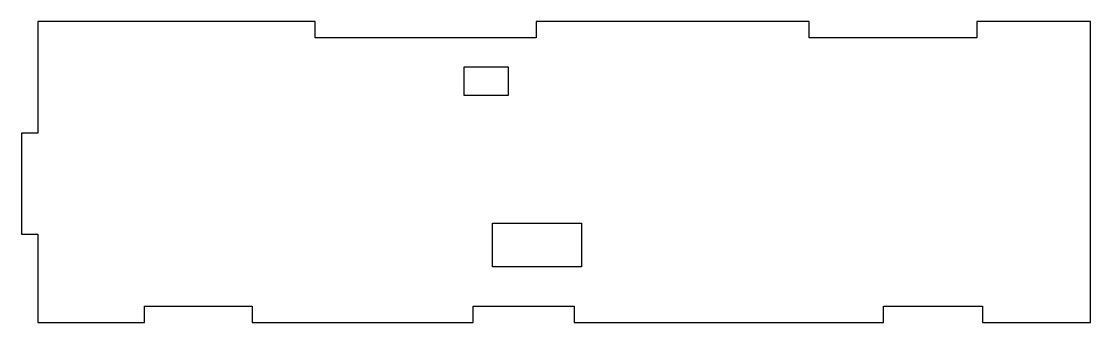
# Model space of a CAD drawing. Header units: millimetres. Extents: x -32.4 to 32.4, y -9.1 to 9.1.
import ezdxf

# ---------------------------------------------------------------- set-up
doc = ezdxf.new("R2010")
doc.units = ezdxf.units.MM
doc.layers.get('0').update_dxf_attribs({"linetype": 'CONTINUOUS'})

msp = doc.modelspace()

# ---------------------------------------------------------------- linework, layer by layer
for p, q in [((-14.566, 9.128), (-31.356, 9.128)), ((-31.356, 9.128), (-31.356, 2.361)), ((-14.566, 8.128), (-14.566, 9.128)), ((15.324, 9.128), (-1.208, 9.128)), ((-1.208, 9.128), (-1.208, 8.128)), ((15.324, 8.128), (15.324, 9.128)), ((25.467, 9.128), (25.467, 8.128)), ((32.356, 9.128), (25.467, 9.128)), ((32.356, -9.128), (32.356, 9.128)), ((-1.208, 8.128), (-14.566, 8.128)), ((25.467, 8.128), (15.324, 8.128)), ((-5.554, 4.634), (-5.554, 6.377)), ((-5.554, 6.377), (-2.902, 6.377)), ((-2.902, 6.377), (-2.902, 4.634)), ((-2.902, 4.634), (-5.554, 4.634)), ((-31.356, 2.361), (-32.356, 2.361)), ((-32.356, 2.361), (-32.356, -3.776)), ((-3.835, -5.755), (-3.835, -3.102)), ((-3.835, -3.102), (1.545, -3.102)), ((1.545, -3.102), (1.545, -5.755)), ((-32.356, -3.776), (-31.356, -3.776)), ((-31.356, -3.776), (-31.356, -9.128)), ((1.545, -5.755), (-3.835, -5.755)), ((-24.898, -9.128), (-24.898, -8.128)), ((-24.898, -8.128), (-18.389, -8.128)), ((-18.389, -8.128), (-18.389, -9.128)), ((-5.012, -9.128), (-5.012, -8.128)), ((-5.012, -8.128), (1.09, -8.128)), ((1.09, -8.128), (1.09, -9.128)), ((19.818, -9.128), (19.818, -8.128)), ((19.818, -8.128), (25.816, -8.128)), ((25.816, -8.128), (25.816, -9.128)), ((-31.356, -9.128), (-24.898, -9.128)), ((-18.389, -9.128), (-5.012, -9.128)), ((1.09, -9.128), (19.818, -9.128)), ((25.816, -9.128), (32.356, -9.128))]:
    msp.add_line(p, q)

doc.saveas('drawing.dxf')
